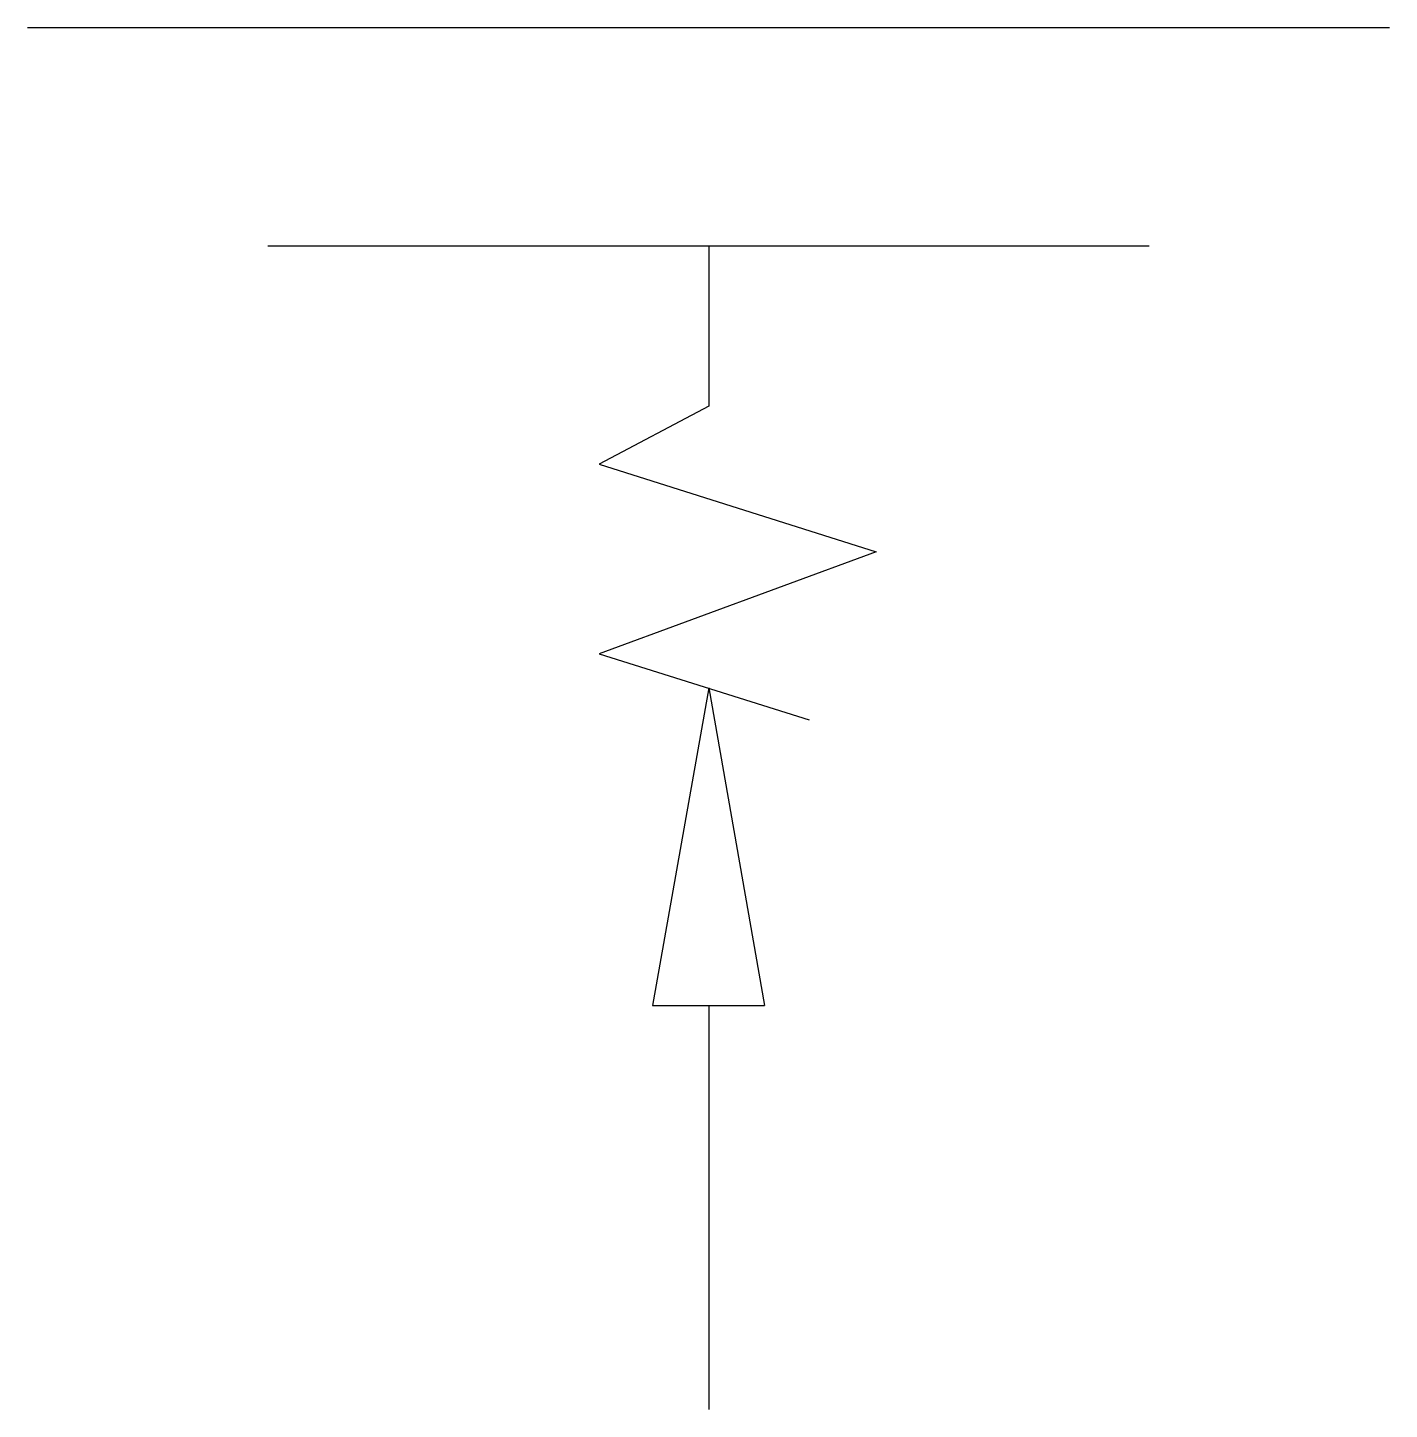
# Model space of a CAD drawing. Header units: metres. Extents: x 184.3 to 215.6, y 162.9 to 194.5.
import ezdxf

# ---------------------------------------------------------------- set-up
doc = ezdxf.new("R2010")
doc.units = ezdxf.units.M
doc.layers.add('003_THICK', color=7, linetype='Continuous')

msp = doc.modelspace()

# ---------------------------------------------------------------- linework, layer by layer
at = {"layer": '003_THICK'}
for points in [[(184.33, 194.54), (215.56, 194.54)], [(189.84, 189.54), (210.05, 189.54)], [(199.95, 189.54), (199.95, 185.86)], [(199.95, 185.86), (197.44, 184.53)], [(197.44, 184.53), (203.79, 182.52)], [(203.79, 182.52), (197.44, 180.18)], [(197.44, 180.18), (202.25, 178.67)], [(199.95, 179.4), (198.66, 172.12)], [(199.95, 179.4), (201.23, 172.12)], [(198.66, 172.12), (201.23, 172.12)], [(199.95, 172.12), (199.95, 162.86)]]:
    msp.add_lwpolyline(points, dxfattribs=at)

doc.saveas('drawing.dxf')
